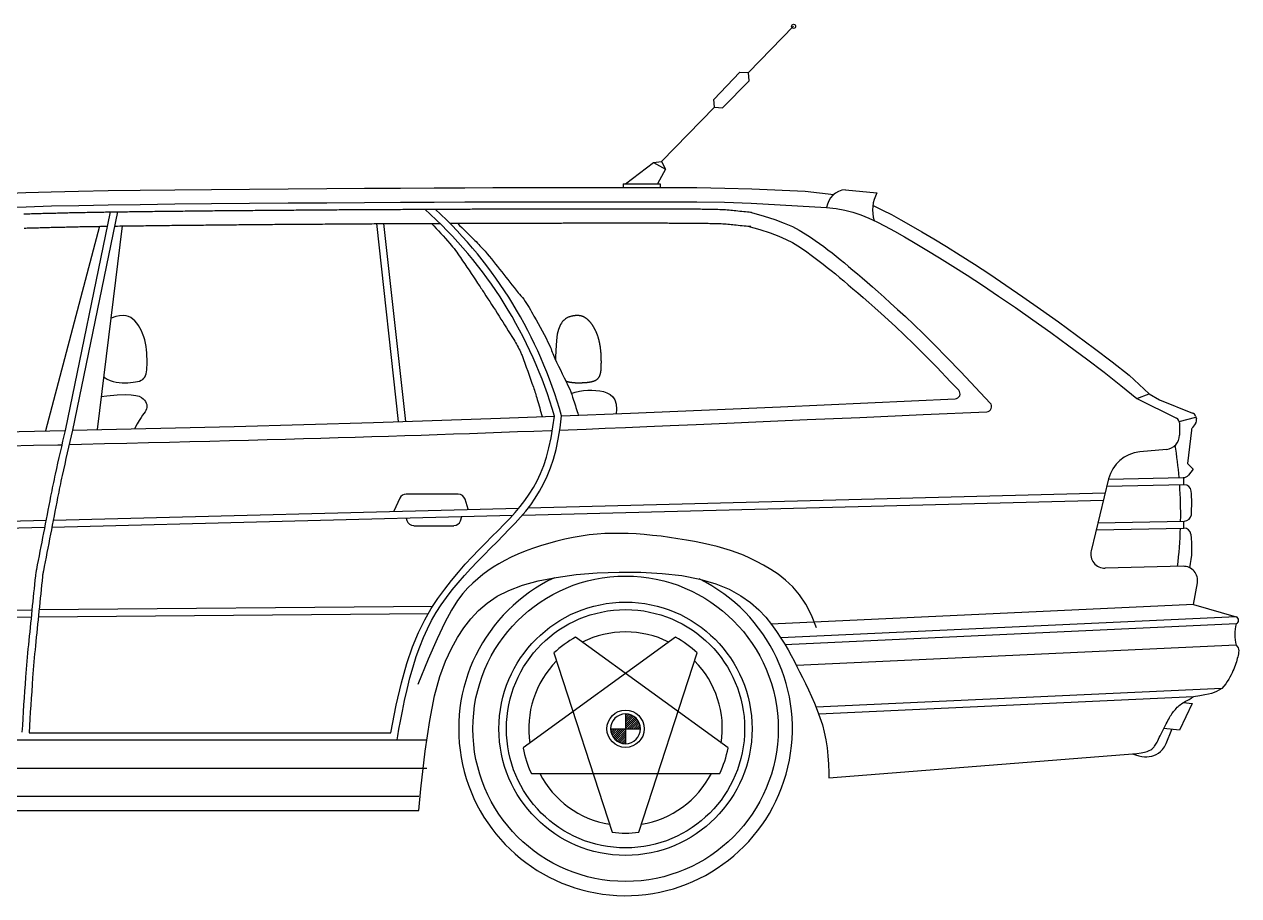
# Model space of a CAD drawing. Extents: x 0 to 477, y 0 to 169.
# Drawn here: x 241.2 to 477.3, y 0 to 169.3 of the extents above; entities that cross this region are included whole.
import ezdxf

# ---------------------------------------------------------------- set-up
doc = ezdxf.new("R2010")
doc.units = 0
doc.header["$LTSCALE"] = 50
doc.header["$MEASUREMENT"] = 0
doc.layers.get('0').update_dxf_attribs({"linetype": 'CONTINUOUS'})

# ---------------------------------------------------------------- blocks, each defined once
blk = doc.blocks.new('*X0')
at = {"color": 0}
for p, q in [((60, 115.861), (60.13, 115.992)), ((60, 115.72), (60.249, 115.969)), ((60, 115.579), (60.356, 115.935)), ((60, 115.437), (60.454, 115.891)), ((60, 115.296), (60.544, 115.839)), ((60, 115.154), (60.626, 115.78)), ((60, 115.013), (60.701, 115.714)), ((60.129, 115), (60.768, 115.64)), ((60.27, 115), (60.829, 115.559)), ((60.411, 115), (60.882, 115.471)), ((60.553, 115), (60.927, 115.374)), ((60.694, 115), (60.963, 115.269)), ((60.836, 115), (60.988, 115.153)), ((60.977, 115), (61, 115.023))]:
    blk.add_line(p, q, dxfattribs=at)
blk = doc.blocks.new('*X1')
at = {"color": 0}
for p, q in [((59.008, 114.87), (59.139, 115)), ((59.031, 114.751), (59.28, 115)), ((59.065, 114.644), (59.421, 115)), ((59.109, 114.546), (59.563, 115)), ((59.161, 114.456), (59.704, 115)), ((59.22, 114.374), (59.846, 115)), ((59.286, 114.299), (59.987, 115)), ((59.36, 114.232), (60, 114.871)), ((59.441, 114.171), (60, 114.73)), ((59.529, 114.118), (60, 114.589)), ((59.626, 114.073), (60, 114.447)), ((59.731, 114.037), (60, 114.306)), ((59.847, 114.012), (60, 114.164)), ((59.977, 114), (60, 114.023))]:
    blk.add_line(p, q, dxfattribs=at)

msp = doc.modelspace()

# ---------------------------------------------------------------- linework, layer by layer
at = {"color": 0, "linetype": 'ByBlock'}
for p, q in [((381.99, 159.96), (390.77, 168.95)), ((375.27, 154.73), (380.35, 160.07)), ((376.93, 153.12), (382.13, 158.33)), ((380.35, 160.07), (381.99, 159.96)), ((382.13, 158.33), (381.99, 159.96)), ((375.42, 153.23), (375.27, 154.73)), ((365.09, 142.65), (375.42, 153.23)), ((375.42, 153.23), (376.93, 153.12)), ((358.12, 138.33), (363.54, 142.46)), ((363.54, 142.46), (365.09, 142.65)), ((363.54, 142.46), (365.84, 141.18)), ((365.09, 142.65), (365.84, 141.18)), ((365.84, 141.18), (364.33, 138.33)), ((251.75, 136.91), (257.49, 137.02)), ((257.49, 137.02), (263.71, 137.11)), ((263.71, 137.11), (270.45, 137.19)), ((270.45, 137.19), (277.59, 137.26)), ((277.59, 137.26), (284.99, 137.33)), ((284.99, 137.33), (292.51, 137.39)), ((292.51, 137.39), (300.01, 137.44)), ((300.01, 137.44), (307.32, 137.49)), ((307.32, 137.49), (314.33, 137.53)), ((314.33, 137.53), (320.87, 137.56)), ((320.87, 137.56), (326.84, 137.58)), ((326.84, 137.58), (332.33, 137.6)), ((332.33, 137.6), (337.44, 137.61)), ((337.44, 137.61), (342.29, 137.62)), ((342.29, 137.62), (346.99, 137.63)), ((346.99, 137.63), (351.66, 137.63)), ((351.66, 137.63), (356.41, 137.63)), ((356.41, 137.63), (361.37, 137.63)), ((357.65, 138.33), (364.8, 138.33)), ((357.65, 138.33), (357.65, 137.63)), ((361.37, 137.63), (366.59, 137.63)), ((364.8, 138.33), (364.8, 137.63)), ((366.59, 137.63), (371.98, 137.6)), ((371.98, 137.6), (377.39, 137.51)), ((377.39, 137.51), (382.66, 137.35)), ((400.84, 137.2), (406.97, 136.6)), ((236.88, 136.44), (241.51, 136.63)), ((241.51, 136.63), (246.45, 136.79)), ((246.45, 136.79), (251.75, 136.91)), ((285.02, 134.57), (292.53, 134.63)), ((292.53, 134.63), (300.02, 134.68)), ((300.02, 134.68), (307.34, 134.73)), ((307.34, 134.73), (314.34, 134.76)), ((314.34, 134.76), (320.88, 134.8)), ((320.88, 134.8), (326.85, 134.82)), ((326.85, 134.82), (332.34, 134.84)), ((332.34, 134.84), (337.45, 134.85)), ((337.45, 134.85), (342.29, 134.86)), ((342.29, 134.86), (346.99, 134.87)), ((346.99, 134.87), (351.66, 134.87)), ((351.66, 134.87), (356.41, 134.87)), ((356.41, 134.87), (361.37, 134.87)), ((361.37, 134.87), (366.58, 134.87)), ((366.58, 134.87), (371.95, 134.84)), ((371.95, 134.84), (377.32, 134.75)), ((377.32, 134.75), (382.55, 134.59)), ((236.93, 133.73), (241.57, 133.9)), ((241.57, 133.9), (246.51, 134.04)), ((246.51, 134.04), (251.81, 134.16)), ((257.89, 132.88), (249.15, 90.42)), ((259.31, 132.9), (250.57, 90.45)), ((251.81, 134.16), (257.53, 134.26)), ((257.53, 134.26), (263.75, 134.35)), ((263.75, 134.35), (270.48, 134.43)), ((270.48, 134.43), (277.62, 134.5)), ((277.62, 134.5), (285.02, 134.57)), ((382.61, 132.77), (385.03, 132.08)), ((255.85, 130.09), (245.3, 90.33)), ((260.21, 130.15), (255.36, 90.57)), ((309.65, 130.6), (313.92, 92.13)), ((311.04, 130.61), (315.31, 92.18)), ((381.86, 130.11), (384.22, 129.44)), ((385.03, 132.08), (387.14, 131.39)), ((387.14, 131.39), (388.96, 130.71)), ((388.96, 130.71), (390.53, 130.02)), ((390.53, 130.02), (391.88, 129.33)), ((384.22, 129.44), (386.22, 128.79)), ((386.22, 128.79), (387.92, 128.15)), ((387.92, 128.15), (389.34, 127.52)), ((389.34, 127.52), (390.55, 126.91)), ((391.88, 129.33), (393.05, 128.65)), ((393.05, 128.65), (394.06, 127.98)), ((394.06, 127.98), (394.97, 127.35)), ((390.55, 126.91), (391.6, 126.3)), ((391.6, 126.3), (392.52, 125.7)), ((392.52, 125.7), (393.37, 125.1)), ((394.97, 127.35), (395.81, 126.74)), ((395.81, 126.74), (396.64, 126.13)), ((396.64, 126.13), (397.44, 125.52)), ((397.44, 125.52), (398.24, 124.9)), ((393.37, 125.1), (394.18, 124.51)), ((394.18, 124.51), (394.98, 123.92)), ((394.98, 123.92), (395.76, 123.33)), ((395.76, 123.33), (396.54, 122.72)), ((398.24, 124.9), (399.04, 124.27)), ((399.04, 124.27), (399.84, 123.63)), ((399.84, 123.63), (400.65, 122.97)), ((400.65, 122.97), (401.47, 122.29)), ((396.54, 122.72), (397.32, 122.11)), ((397.32, 122.11), (398.1, 121.48)), ((398.1, 121.48), (398.89, 120.83)), ((398.89, 120.83), (399.71, 120.16)), ((401.47, 122.29), (402.32, 121.58)), ((402.32, 121.58), (403.2, 120.84)), ((403.2, 120.84), (404.12, 120.05)), ((399.71, 120.16), (400.54, 119.46)), ((400.54, 119.46), (401.41, 118.73)), ((401.41, 118.73), (402.32, 117.95)), ((404.12, 120.05), (405.09, 119.21)), ((405.09, 119.21), (406.12, 118.32)), ((406.12, 118.32), (407.22, 117.35)), ((402.32, 117.95), (403.28, 117.13)), ((403.28, 117.13), (404.3, 116.24)), ((404.3, 116.24), (405.39, 115.28)), ((407.22, 117.35), (408.39, 116.31)), ((408.39, 116.31), (409.64, 115.18)), ((405.39, 115.28), (406.55, 114.25)), ((406.55, 114.25), (407.8, 113.13)), ((409.64, 115.18), (411, 113.95)), ((411, 113.95), (412.5, 112.57)), ((407.8, 113.13), (409.14, 111.91)), ((409.14, 111.91), (410.62, 110.55)), ((412.5, 112.57), (414.17, 110.99)), ((414.17, 110.99), (416.05, 109.18)), ((410.62, 110.55), (412.27, 109)), ((412.27, 109), (414.12, 107.2)), ((416.05, 109.18), (418.17, 107.07)), ((414.12, 107.2), (416.22, 105.12)), ((418.17, 107.07), (420.58, 104.62)), ((416.22, 105.12), (418.6, 102.7)), ((420.58, 104.62), (423.3, 101.79)), ((418.6, 102.7), (421.3, 99.88)), ((423.3, 101.79), (429.01, 95.73)), ((421.3, 99.88), (422.87, 98.22)), ((457.5, 96.63), (459.89, 97.55)), ((459.89, 97.55), (461.88, 96.37)), ((359.08, 93.78), (388.22, 95.03)), ((388.22, 95.03), (422.18, 96.54)), ((457.5, 96.63), (465.23, 92.77)), ((461.88, 96.37), (468.34, 93.79)), ((345.68, 93.26), (359.08, 93.78)), ((377.79, 91.83), (384.88, 92.13)), ((384.88, 92.13), (393.41, 92.51)), ((393.41, 92.51), (403.67, 92.96)), ((403.67, 92.96), (415.94, 93.5)), ((415.94, 93.5), (428.32, 94.05)), ((465.74, 92.14), (468.97, 93.02)), ((468.91, 93.18), (469.08, 92.68)), ((345.31, 90.49), (346.93, 90.55)), ((346.93, 90.55), (350.45, 90.69)), ((350.45, 90.69), (354.15, 90.84)), ((354.15, 90.84), (358.08, 91)), ((358.08, 91), (362.26, 91.17)), ((362.26, 91.17), (366.76, 91.36)), ((366.76, 91.36), (371.84, 91.57)), ((371.84, 91.57), (377.79, 91.83)), ((465.78, 91.88), (465.78, 89.48)), ((468.11, 90.49), (467.36, 83.97)), ((468.91, 91.74), (468.32, 91)), ((463.28, 86.73), (458.07, 86.23)), ((467.36, 83.97), (468.47, 82.86)), ((468.47, 82.86), (467.55, 81.75)), ((452.02, 81), (448.62, 67.04)), ((452.01, 80.97), (466.51, 81.25)), ((466.59, 81.25), (466.59, 79.87)), ((451.67, 79.58), (466.7, 79.88)), ((315.44, 73.4), (315.58, 72.91)), ((326.02, 72.86), (326.29, 73.68)), ((316.91, 71.91), (324.71, 71.91)), ((449.61, 71.09), (466.64, 71.43)), ((449.94, 72.48), (466.76, 72.81)), ((466.59, 72.81), (466.59, 71.43)), ((466.49, 64.01), (451.37, 63.63)), ((468.54, 56.6), (469.28, 60.77)), ((468.54, 56.6), (386.39, 52.8)), ((468.54, 56.6), (476.82, 54.22)), ((476.82, 54.22), (388.26, 50.12)), ((476.82, 52.84), (389.1, 48.78)), ((367.81, 50.23), (338.18, 28.71)), ((378.02, 28.71), (348.39, 50.23)), ((476.82, 48.69), (391.33, 44.73)), ((344.18, 47.17), (355.5, 12.34)), ((360.7, 12.34), (372.02, 47.17)), ((474.06, 40.27), (395.14, 36.62)), ((468.54, 38.63), (395.67, 35.26)), ((468.28, 37.33), (465.8, 32.16)), ((466.59, 37.56), (468.28, 37.33)), ((358.1, 35.34), (358.1, 32.44)), ((242.14, 31.67), (312.48, 31.67)), ((355.2, 32.44), (358.1, 32.44)), ((358.1, 32.44), (361, 32.44)), ((358.1, 32.44), (358.1, 29.55)), ((465.8, 32.16), (462.75, 32.48)), ((118.04, 30.29), (319.46, 30.29)), ((397.63, 22.91), (457.5, 27.61)), ((118.47, 24.77), (319.46, 24.77)), ((339.79, 23.75), (376.41, 23.75)), ((118.45, 19.33), (317.94, 19.33)), ((118.45, 16.57), (317.94, 16.57))]:
    msp.add_line(p, q, dxfattribs=at)
for points in [[(382.66, 137.35), (393.05, 136.94), (398.6, 136.29)], [(382.55, 134.59), (397.2, 133.72)], [(241.11, 132.5), (241.4, 132.51), (241.7, 132.52), (242, 132.53), (242.31, 132.54), (242.63, 132.55), (242.95, 132.56), (243.26, 132.57), (243.58, 132.58), (243.9, 132.58), (244.21, 132.59), (244.51, 132.6), (244.81, 132.61), (245.11, 132.62), (245.41, 132.63), (245.71, 132.63), (246.02, 132.64), (246.33, 132.65), (246.65, 132.66), (246.98, 132.67), (247.31, 132.67), (247.65, 132.68), (248, 132.69), (248.34, 132.7), (248.69, 132.71), (249.03, 132.72), (249.36, 132.72), (249.69, 132.73), (250.01, 132.74), (250.33, 132.74), (250.65, 132.75), (250.97, 132.76), (251.29, 132.76), (251.63, 132.77), (251.97, 132.78), (252.33, 132.78), (252.69, 132.79), (253.06, 132.8), (253.44, 132.81), (253.81, 132.81), (254.19, 132.82), (254.56, 132.83), (254.92, 132.83), (255.27, 132.84), (255.62, 132.84), (255.96, 132.85), (256.3, 132.86), (256.64, 132.86), (256.99, 132.87), (257.35, 132.87), (257.72, 132.88), (258.1, 132.88), (258.49, 132.89), (258.89, 132.9), (259.3, 132.9), (259.71, 132.91), (260.12, 132.91), (260.52, 132.92), (260.91, 132.93), (261.29, 132.93), (261.67, 132.94), (262.04, 132.94), (262.41, 132.95), (262.78, 132.95), (263.16, 132.96), (263.54, 132.96), (263.94, 132.97), (264.36, 132.97), (264.79, 132.98), (265.23, 132.98), (265.67, 132.99), (266.12, 132.99), (266.56, 133), (267, 133.01), (267.42, 133.01), (267.84, 133.02), (268.24, 133.02), (268.64, 133.02), (269.03, 133.03), (269.43, 133.03), (269.83, 133.04), (270.24, 133.04), (270.66, 133.05), (271.1, 133.05), (271.55, 133.06), (272.01, 133.06), (272.47, 133.07), (272.94, 133.07), (273.41, 133.08), (273.87, 133.08), (274.32, 133.09), (274.76, 133.09), (275.19, 133.1), (275.62, 133.1), (276.04, 133.1), (276.46, 133.11), (276.89, 133.11), (277.33, 133.12), (277.77, 133.12), (278.23, 133.13), (278.7, 133.13), (279.17, 133.13), (279.65, 133.14), (280.13, 133.14), (280.61, 133.15), (281.08, 133.15), (281.55, 133.16), (282.01, 133.16), (282.46, 133.16), (282.9, 133.17), (283.35, 133.17), (283.79, 133.18), (284.24, 133.18), (284.69, 133.18), (285.15, 133.19), (285.62, 133.19), (286.09, 133.2), (286.58, 133.2), (287.06, 133.2), (287.55, 133.21), (288.04, 133.21), (288.52, 133.22), (288.99, 133.22), (289.46, 133.22), (289.92, 133.23), (290.37, 133.23), (290.82, 133.23), (291.27, 133.24), (291.72, 133.24), (292.18, 133.24), (292.64, 133.25), (293.11, 133.25), (293.59, 133.25), (294.07, 133.26), (294.56, 133.26), (295.04, 133.27), (295.52, 133.27), (296, 133.27), (296.48, 133.28), (296.94, 133.28), (297.4, 133.28), (297.85, 133.28), (298.3, 133.29), (298.75, 133.29), (299.2, 133.29), (299.65, 133.3), (300.11, 133.3), (300.57, 133.3), (301.04, 133.31), (301.51, 133.31), (301.98, 133.31), (302.45, 133.32), (302.92, 133.32), (303.39, 133.32), (303.85, 133.32), (304.3, 133.33), (304.75, 133.33), (305.19, 133.33), (305.63, 133.34), (306.07, 133.34), (306.51, 133.34), (306.95, 133.34), (307.39, 133.35), (307.84, 133.35), (308.28, 133.35), (308.73, 133.35), (309.18, 133.36), (309.63, 133.36), (310.08, 133.36), (310.53, 133.36), (310.97, 133.37), (311.4, 133.37), (311.83, 133.37), (312.26, 133.37), (312.68, 133.38), (313.1, 133.38), (313.52, 133.38), (313.94, 133.38), (314.36, 133.38), (314.78, 133.39), (315.2, 133.39), (315.62, 133.39), (316.04, 133.39), (316.45, 133.39), (316.87, 133.4), (317.28, 133.4), (317.69, 133.4), (318.1, 133.4), (318.5, 133.4), (318.9, 133.41), (319.3, 133.41), (319.7, 133.41), (320.09, 133.41), (320.48, 133.41), (320.87, 133.42), (321.26, 133.42), (321.65, 133.42), (322.03, 133.42), (322.42, 133.42), (322.8, 133.42), (323.18, 133.43), (323.56, 133.43), (323.93, 133.43), (324.3, 133.43), (324.67, 133.43), (325.04, 133.43), (325.4, 133.44), (325.77, 133.44), (326.13, 133.44), (326.49, 133.44), (326.85, 133.44), (327.2, 133.44), (327.56, 133.44), (327.91, 133.44), (328.26, 133.45), (328.61, 133.45), (328.96, 133.45), (329.3, 133.45), (329.65, 133.45), (329.99, 133.45), (330.33, 133.45), (330.67, 133.45), (331, 133.46), (331.34, 133.46), (331.67, 133.46), (332.01, 133.46), (332.34, 133.46), (332.68, 133.46), (333.01, 133.46), (333.34, 133.46), (333.67, 133.46), (334, 133.46), (334.33, 133.46), (334.65, 133.47), (334.97, 133.47), (335.29, 133.47), (335.6, 133.47), (335.92, 133.47), (336.23, 133.47), (336.54, 133.47), (336.85, 133.47), (337.16, 133.47), (337.48, 133.47), (337.79, 133.47), (338.11, 133.47), (338.43, 133.47), (338.75, 133.48), (339.06, 133.48), (339.38, 133.48), (339.69, 133.48), (339.99, 133.48), (340.29, 133.48), (340.59, 133.48), (340.88, 133.48), (341.17, 133.48), (341.46, 133.48), (341.76, 133.48), (342.06, 133.48), (342.36, 133.48), (342.66, 133.48), (342.97, 133.48), (343.29, 133.48), (343.6, 133.48), (343.91, 133.48), (344.22, 133.48), (344.53, 133.48), (344.82, 133.48), (345.11, 133.49), (345.4, 133.49), (345.68, 133.49), (345.96, 133.49), (346.24, 133.49), (346.52, 133.49), (346.81, 133.49), (347.11, 133.49), (347.41, 133.49), (347.73, 133.49), (348.05, 133.49), (348.37, 133.49), (348.69, 133.49), (349, 133.49), (349.31, 133.49), (349.61, 133.49), (349.89, 133.49), (350.17, 133.49), (350.43, 133.49), (350.68, 133.49), (350.93, 133.49), (351.17, 133.49), (351.4, 133.49), (351.63, 133.49), (351.86, 133.49), (352.08, 133.49), (352.31, 133.49), (352.55, 133.49), (352.79, 133.49), (353.05, 133.49), (353.32, 133.49), (353.6, 133.49), (353.91, 133.49), (354.23, 133.49), (354.56, 133.49), (354.88, 133.49), (355.2, 133.49), (355.51, 133.49), (355.8, 133.49), (356.07, 133.49), (356.3, 133.49), (356.51, 133.49), (356.71, 133.49), (356.9, 133.49), (357.11, 133.49), (357.33, 133.49), (357.58, 133.49), (357.86, 133.49), (358.19, 133.49), (358.56, 133.49), (358.96, 133.49), (359.37, 133.49), (359.79, 133.49), (360.2, 133.49), (360.6, 133.49), (360.97, 133.49), (361.31, 133.49), (361.62, 133.49), (361.9, 133.49), (362.18, 133.49), (362.45, 133.49), (362.73, 133.49), (363.02, 133.49), (363.33, 133.49), (363.67, 133.49), (364.03, 133.49), (364.41, 133.49), (364.8, 133.49), (365.19, 133.49), (365.57, 133.49), (365.94, 133.49), (366.29, 133.49), (366.61, 133.49), (366.92, 133.48), (367.21, 133.48), (367.49, 133.48), (367.78, 133.48), (368.07, 133.48), (368.37, 133.48), (368.7, 133.48), (369.04, 133.48), (369.41, 133.47), (369.79, 133.47), (370.18, 133.47), (370.57, 133.46), (370.96, 133.46), (371.33, 133.46), (371.69, 133.46), (372.03, 133.45), (372.35, 133.45), (372.66, 133.45), (372.97, 133.44), (373.27, 133.44), (373.58, 133.44), (373.89, 133.43), (374.22, 133.43), (374.56, 133.42), (374.92, 133.41), (375.29, 133.41), (375.67, 133.4), (376.06, 133.39), (376.44, 133.37), (376.81, 133.36), (377.18, 133.34), (377.54, 133.32), (377.88, 133.3), (378.22, 133.27), (378.55, 133.24), (378.88, 133.21), (379.22, 133.18), (379.56, 133.14), (379.92, 133.1), (380.3, 133.06), (380.69, 133.02), (381.08, 132.98), (381.45, 132.94), (381.81, 132.91), (382.12, 132.88), (382.37, 132.86), (382.59, 132.85)], [(397.2, 133.72), (399.02, 133.53), (400.71, 133.23), (402.3, 132.83), (403.84, 132.31), (405.37, 131.69), (406.94, 130.95), (408.6, 130.1), (410.37, 129.13), (412.31, 128.03), (414.42, 126.81), (416.7, 125.46), (419.15, 123.97), (421.76, 122.34), (424.55, 120.56), (427.5, 118.63), (430.62, 116.54), (433.9, 114.29), (437.3, 111.91), (440.77, 109.43), (444.27, 106.88), (447.74, 104.3), (451.13, 101.71), (454.4, 99.14), (457.5, 96.63)], [(406.17, 134.13), (406.4, 134.04), (408.07, 133.25), (409.8, 132.36), (411.62, 131.37), (413.58, 130.26), (415.72, 129.02), (418.02, 127.65), (420.49, 126.15), (423.13, 124.5), (425.94, 122.71), (428.91, 120.76), (432.05, 118.66), (435.36, 116.4), (438.78, 114), (442.27, 111.51), (445.79, 108.95), (449.28, 106.34), (452.7, 103.73), (456, 101.15), (459.89, 97.55)], [(241.2, 129.74), (241.49, 129.75), (241.79, 129.76), (242.09, 129.77), (242.4, 129.78), (242.71, 129.79), (243.03, 129.8), (243.35, 129.81), (243.66, 129.82), (243.98, 129.82), (244.29, 129.83), (244.59, 129.84), (244.89, 129.85), (245.19, 129.86), (245.49, 129.87), (245.79, 129.87), (246.09, 129.88), (246.4, 129.89), (246.72, 129.9), (247.04, 129.91), (247.38, 129.91), (247.72, 129.92), (248.06, 129.93), (248.41, 129.94), (248.75, 129.95), (249.09, 129.95), (249.42, 129.96), (249.75, 129.97), (250.07, 129.98), (250.39, 129.98), (250.7, 129.99), (251.02, 130), (251.35, 130), (251.68, 130.01), (252.02, 130.02), (252.38, 130.02), (252.74, 130.03), (253.11, 130.04), (253.49, 130.04), (253.86, 130.05), (254.24, 130.06), (254.61, 130.06), (254.97, 130.07), (255.32, 130.08), (255.67, 130.08), (256.01, 130.09), (256.35, 130.09), (256.69, 130.1), (257.03, 130.11), (257.32, 130.11)], [(258.74, 130.13), (258.93, 130.14), (259.34, 130.14), (259.75, 130.15), (260.16, 130.15), (260.56, 130.16), (260.95, 130.17), (261.33, 130.17), (261.71, 130.18), (262.08, 130.18), (262.45, 130.19), (262.82, 130.19), (263.19, 130.2), (263.58, 130.2), (263.98, 130.21), (264.4, 130.21), (264.82, 130.22), (265.26, 130.22), (265.7, 130.23), (266.15, 130.23), (266.59, 130.24), (267.03, 130.24), (267.46, 130.25), (267.87, 130.25), (268.27, 130.26), (268.67, 130.26), (269.07, 130.27), (269.46, 130.27), (269.86, 130.28), (270.27, 130.28), (270.7, 130.29), (271.13, 130.29), (271.58, 130.3), (272.04, 130.3), (272.5, 130.31), (272.97, 130.31), (273.43, 130.32), (273.89, 130.32), (274.35, 130.33), (274.79, 130.33), (275.22, 130.33), (275.64, 130.34), (276.07, 130.34), (276.49, 130.35), (276.92, 130.35), (277.35, 130.36), (277.8, 130.36), (278.26, 130.36), (278.72, 130.37), (279.2, 130.37), (279.68, 130.38), (280.16, 130.38), (280.64, 130.39), (281.11, 130.39), (281.58, 130.4), (282.03, 130.4), (282.48, 130.4), (282.93, 130.41), (283.37, 130.41), (283.81, 130.42), (284.26, 130.42), (284.71, 130.42), (285.17, 130.43), (285.64, 130.43), (286.12, 130.43), (286.6, 130.44), (287.09, 130.44), (287.57, 130.45), (288.06, 130.45), (288.54, 130.45), (289.02, 130.46), (289.48, 130.46), (289.94, 130.47), (290.39, 130.47), (290.84, 130.47), (291.29, 130.48), (291.74, 130.48), (292.2, 130.48), (292.66, 130.49), (293.13, 130.49), (293.61, 130.49), (294.09, 130.5), (294.58, 130.5), (295.06, 130.5), (295.54, 130.51), (296.02, 130.51), (296.49, 130.51), (296.96, 130.52), (297.42, 130.52), (297.87, 130.52), (298.32, 130.53), (298.77, 130.53), (299.21, 130.53), (299.67, 130.54), (300.12, 130.54), (300.59, 130.54), (301.05, 130.55), (301.53, 130.55), (302, 130.55), (302.47, 130.55), (302.94, 130.56), (303.41, 130.56), (303.87, 130.56), (304.32, 130.57), (304.77, 130.57), (305.21, 130.57), (305.65, 130.57), (306.09, 130.58), (306.53, 130.58), (306.97, 130.58), (307.41, 130.58), (307.85, 130.59), (308.3, 130.59), (308.75, 130.59), (309.2, 130.6), (309.65, 130.6), (310.1, 130.6), (310.54, 130.6), (310.98, 130.61), (311.42, 130.61), (311.85, 130.61), (312.27, 130.61), (312.69, 130.61), (313.12, 130.62), (313.53, 130.62), (313.95, 130.62), (314.37, 130.62), (314.79, 130.63), (315.21, 130.63), (315.63, 130.63), (316.05, 130.63), (316.47, 130.63), (316.88, 130.64), (317.29, 130.64), (317.71, 130.64), (318.11, 130.64), (318.52, 130.64), (318.92, 130.65), (319.31, 130.65), (319.71, 130.65), (320.1, 130.65), (320.49, 130.65), (320.88, 130.65), (321.27, 130.66), (321.66, 130.66), (322, 130.66)], [(323.94, 130.67), (324.31, 130.67), (324.68, 130.67), (325.05, 130.67), (325.42, 130.67), (325.78, 130.68), (326.14, 130.68), (326.5, 130.68), (326.86, 130.68), (327.21, 130.68), (327.57, 130.68), (327.92, 130.68), (328.27, 130.68), (328.62, 130.69), (328.97, 130.69), (329.31, 130.69), (329.66, 130.69), (330, 130.69), (330.34, 130.69), (330.68, 130.69), (331.01, 130.69), (331.35, 130.7), (331.68, 130.7), (332.02, 130.7), (332.35, 130.7), (332.68, 130.7), (333.02, 130.7), (333.35, 130.7), (333.68, 130.7), (334.01, 130.7), (334.33, 130.7), (334.66, 130.7), (334.98, 130.71), (335.3, 130.71), (335.61, 130.71), (335.92, 130.71), (336.23, 130.71), (336.54, 130.71), (336.86, 130.71), (337.17, 130.71), (337.48, 130.71), (337.8, 130.71), (338.12, 130.71), (338.43, 130.71), (338.75, 130.71), (339.07, 130.72), (339.38, 130.72), (339.69, 130.72), (340, 130.72), (340.3, 130.72), (340.59, 130.72), (340.88, 130.72), (341.18, 130.72), (341.47, 130.72), (341.76, 130.72), (342.06, 130.72), (342.36, 130.72), (342.67, 130.72), (342.98, 130.72), (343.29, 130.72), (343.6, 130.72), (343.92, 130.72), (344.22, 130.72), (344.53, 130.72), (344.83, 130.72), (345.12, 130.72), (345.4, 130.72), (345.68, 130.72), (345.96, 130.73), (346.24, 130.73), (346.52, 130.73), (346.81, 130.73), (347.11, 130.73), (347.41, 130.73), (347.73, 130.73), (348.05, 130.73), (348.37, 130.73), (348.69, 130.73), (349, 130.73), (349.31, 130.73), (349.61, 130.73), (349.89, 130.73), (350.17, 130.73), (350.43, 130.73), (350.68, 130.73), (350.93, 130.73), (351.17, 130.73), (351.4, 130.73), (351.63, 130.73), (351.86, 130.73), (352.08, 130.73), (352.31, 130.73), (352.55, 130.73), (352.79, 130.73), (353.05, 130.73), (353.32, 130.73), (353.6, 130.73), (353.91, 130.73), (354.23, 130.73), (354.56, 130.73), (354.88, 130.73), (355.21, 130.73), (355.51, 130.73), (355.8, 130.73), (356.07, 130.73), (356.3, 130.73), (356.51, 130.73), (356.71, 130.73), (356.9, 130.73), (357.11, 130.73), (357.33, 130.73), (357.58, 130.73), (357.86, 130.73), (358.19, 130.73), (358.56, 130.73), (358.96, 130.73), (359.37, 130.73), (359.79, 130.73), (360.2, 130.73), (360.6, 130.73), (360.97, 130.73), (361.31, 130.73), (361.61, 130.73), (361.9, 130.73), (362.18, 130.73), (362.45, 130.73), (362.73, 130.73), (363.02, 130.73), (363.33, 130.73), (363.67, 130.73), (364.03, 130.73), (364.41, 130.73), (364.79, 130.73), (365.18, 130.73), (365.56, 130.73), (365.93, 130.73), (366.28, 130.73), (366.61, 130.72), (366.91, 130.72), (367.2, 130.72), (367.48, 130.72), (367.77, 130.72), (368.06, 130.72), (368.36, 130.72), (368.68, 130.72), (369.03, 130.71), (369.39, 130.71), (369.77, 130.71), (370.16, 130.71), (370.55, 130.7), (370.93, 130.7), (371.31, 130.7), (371.67, 130.7), (372, 130.69), (372.33, 130.69), (372.63, 130.69), (372.94, 130.68), (373.24, 130.68), (373.54, 130.67), (373.85, 130.67), (374.17, 130.67), (374.51, 130.66), (374.87, 130.65), (375.23, 130.65), (375.6, 130.64), (375.97, 130.63), (376.34, 130.62), (376.69, 130.6), (377.04, 130.59), (377.37, 130.57), (377.68, 130.54), (377.99, 130.52), (378.3, 130.49), (378.61, 130.46), (378.93, 130.43), (379.27, 130.39), (379.62, 130.36), (380, 130.32), (380.4, 130.27), (380.79, 130.23), (381.18, 130.19), (381.55, 130.16), (381.89, 130.13), (382.19, 130.1), (382.44, 130.09)], [(256.63, 100.9), (256.74, 100.8), (257.29, 100.4), (257.87, 100.11), (258.46, 99.92), (259.05, 99.79), (259.64, 99.72), (260.23, 99.69), (260.8, 99.69), (261.34, 99.7), (261.87, 99.73), (262.36, 99.77), (262.82, 99.83), (263.24, 99.91), (263.62, 100.02), (263.95, 100.16), (264.24, 100.34), (264.47, 100.55), (264.66, 100.8), (264.8, 101.09), (264.9, 101.42), (264.98, 101.79), (265.03, 102.2), (265.05, 102.65), (265.07, 103.15), (265.08, 103.68), (265.07, 104.25), (265.05, 104.85), (265.01, 105.48), (264.95, 106.11), (264.87, 106.75), (264.76, 107.39), (264.61, 108.02), (264.43, 108.63), (264.22, 109.23), (263.98, 109.79), (263.7, 110.33), (263.4, 110.83), (263.07, 111.28), (262.71, 111.69), (262.33, 112.05), (261.92, 112.34), (261.48, 112.57), (260.98, 112.72), (260.4, 112.77), (259.74, 112.72), (258.98, 112.55), (258.09, 112.25), (258.02, 112.21)], [(346.48, 100.02), (346.49, 100.02), (346.56, 99.99), (346.63, 99.97), (346.71, 99.95), (346.78, 99.93), (346.85, 99.91), (346.93, 99.89), (347, 99.87), (347.08, 99.85), (347.15, 99.84), (347.22, 99.82), (347.3, 99.81), (347.37, 99.8), (347.45, 99.79), (347.52, 99.78), (347.59, 99.77), (347.67, 99.76), (347.74, 99.75), (347.82, 99.74), (347.89, 99.73), (347.96, 99.73), (348.04, 99.72), (348.11, 99.72), (348.18, 99.71), (348.26, 99.71), (348.33, 99.7), (348.4, 99.7), (348.47, 99.7), (348.55, 99.7), (348.62, 99.7), (348.69, 99.69), (348.76, 99.69), (348.83, 99.69), (348.9, 99.69), (348.97, 99.69), (349.04, 99.69), (349.11, 99.69), (349.18, 99.69), (349.25, 99.69), (349.32, 99.7), (349.39, 99.7), (349.46, 99.7), (349.53, 99.7), (349.59, 99.7), (349.66, 99.7), (349.73, 99.71), (349.79, 99.71), (349.86, 99.71), (349.93, 99.71), (349.99, 99.72), (350.05, 99.72), (350.12, 99.72), (350.18, 99.73), (350.25, 99.73), (350.31, 99.74), (350.37, 99.74), (350.43, 99.75), (350.49, 99.75), (350.55, 99.76), (350.61, 99.76), (350.67, 99.77), (350.73, 99.78), (350.79, 99.78), (350.85, 99.79), (350.91, 99.8), (350.97, 99.8), (351.02, 99.81), (351.08, 99.82), (351.13, 99.83), (351.19, 99.84), (351.24, 99.85), (351.3, 99.86), (351.35, 99.87), (351.4, 99.88), (351.45, 99.89), (351.5, 99.9), (351.55, 99.91), (351.6, 99.93), (351.65, 99.94), (351.7, 99.95), (351.75, 99.97), (351.8, 99.98), (351.84, 99.99), (351.89, 100.01), (351.93, 100.02), (351.98, 100.04), (352.02, 100.06), (352.06, 100.07), (352.11, 100.09), (352.15, 100.11), (352.19, 100.13), (352.23, 100.15), (352.27, 100.17), (352.31, 100.19), (352.34, 100.21), (352.38, 100.23), (352.42, 100.25), (352.45, 100.27), (352.48, 100.29), (352.52, 100.32), (352.55, 100.34), (352.58, 100.37), (352.61, 100.39), (352.64, 100.42), (352.67, 100.44), (352.7, 100.47), (352.73, 100.5), (352.76, 100.53), (352.78, 100.55), (352.81, 100.58), (352.83, 100.61), (352.86, 100.64), (352.88, 100.68), (352.9, 100.71), (352.93, 100.74), (352.95, 100.77), (352.97, 100.81), (352.99, 100.84), (353.01, 100.87), (353.03, 100.91), (353.05, 100.95), (353.06, 100.98), (353.08, 101.02), (353.1, 101.06), (353.11, 101.1), (353.13, 101.13), (353.14, 101.17), (353.16, 101.21), (353.17, 101.26), (353.18, 101.3), (353.19, 101.34), (353.21, 101.38), (353.22, 101.43), (353.23, 101.47), (353.24, 101.51), (353.25, 101.56), (353.26, 101.6), (353.27, 101.65), (353.28, 101.7), (353.29, 101.75), (353.29, 101.79), (353.3, 101.84), (353.31, 101.89), (353.31, 101.94), (353.32, 102), (353.33, 102.05), (353.33, 102.1), (353.34, 102.15), (353.34, 102.21), (353.35, 102.26), (353.35, 102.31), (353.36, 102.37), (353.36, 102.43), (353.36, 102.48), (353.37, 102.54), (353.37, 102.6), (353.37, 102.66), (353.38, 102.72), (353.38, 102.78), (353.38, 102.84), (353.38, 102.9), (353.39, 102.96), (353.39, 103.03), (353.39, 103.09), (353.39, 103.15), (353.39, 103.22), (353.39, 103.28), (353.39, 103.35), (353.39, 103.42), (353.39, 103.48), (353.4, 103.55), (353.4, 103.62), (353.4, 103.69), (353.4, 103.76), (353.4, 103.83), (353.4, 103.9), (353.39, 103.97), (353.39, 104.04), (353.39, 104.11), (353.39, 104.19), (353.39, 104.26), (353.39, 104.33), (353.39, 104.41), (353.38, 104.48), (353.38, 104.56), (353.38, 104.63), (353.38, 104.71), (353.37, 104.78), (353.37, 104.86), (353.37, 104.93), (353.36, 105.01), (353.36, 105.09), (353.35, 105.17), (353.35, 105.24), (353.34, 105.32), (353.34, 105.4), (353.33, 105.48), (353.32, 105.56), (353.32, 105.63), (353.31, 105.71), (353.3, 105.79), (353.3, 105.87), (353.29, 105.95), (353.28, 106.03), (353.27, 106.11), (353.26, 106.19), (353.25, 106.27), (353.24, 106.35), (353.23, 106.43), (353.22, 106.51), (353.21, 106.59), (353.2, 106.67), (353.19, 106.75), (353.17, 106.83), (353.16, 106.91), (353.15, 106.99), (353.13, 107.07), (353.12, 107.15), (353.1, 107.23), (353.09, 107.31), (353.07, 107.39), (353.06, 107.47), (353.04, 107.55), (353.02, 107.63), (353, 107.7), (352.99, 107.78), (352.97, 107.86), (352.95, 107.94), (352.93, 108.02), (352.91, 108.09), (352.89, 108.17), (352.86, 108.25), (352.84, 108.33), (352.82, 108.4), (352.8, 108.48), (352.77, 108.56), (352.75, 108.63), (352.72, 108.71), (352.7, 108.78), (352.67, 108.86), (352.65, 108.93), (352.62, 109), (352.59, 109.08), (352.56, 109.15), (352.54, 109.22), (352.51, 109.3), (352.48, 109.37), (352.45, 109.44), (352.42, 109.51), (352.39, 109.58), (352.36, 109.65), (352.33, 109.72), (352.29, 109.79), (352.26, 109.86), (352.23, 109.93), (352.19, 109.99), (352.16, 110.06), (352.12, 110.13), (352.09, 110.19), (352.05, 110.26), (352.02, 110.32), (351.98, 110.39), (351.95, 110.45), (351.91, 110.51), (351.87, 110.58), (351.83, 110.64), (351.79, 110.7), (351.76, 110.76), (351.72, 110.82), (351.68, 110.88), (351.64, 110.94), (351.59, 111), (351.55, 111.05), (351.51, 111.11), (351.47, 111.17), (351.43, 111.22), (351.39, 111.28), (351.34, 111.33), (351.3, 111.38), (351.25, 111.43), (351.21, 111.49), (351.17, 111.54), (351.12, 111.59), (351.07, 111.63), (351.03, 111.68), (350.98, 111.73), (350.94, 111.78), (350.89, 111.82), (350.84, 111.87), (350.79, 111.91), (350.75, 111.95), (350.7, 112), (350.65, 112.04), (350.6, 112.08), (350.55, 112.12), (350.5, 112.16), (350.45, 112.19), (350.4, 112.23), (350.34, 112.27), (350.29, 112.3), (350.24, 112.33), (350.18, 112.37), (350.13, 112.4), (350.08, 112.43), (350.02, 112.46), (349.96, 112.48), (349.91, 112.51), (349.85, 112.53), (349.79, 112.56), (349.73, 112.58), (349.67, 112.6), (349.61, 112.62), (349.55, 112.64), (349.48, 112.66), (349.42, 112.67), (349.35, 112.69), (349.29, 112.7), (349.22, 112.71), (349.15, 112.72), (349.08, 112.73), (349.01, 112.74), (348.94, 112.75), (348.86, 112.75), (348.79, 112.75), (348.71, 112.75), (348.63, 112.75), (348.55, 112.75), (348.47, 112.74), (348.39, 112.74), (348.31, 112.73), (348.22, 112.72), (348.13, 112.71), (348.05, 112.7), (347.96, 112.68), (347.86, 112.67), (347.77, 112.65), (347.68, 112.63), (347.58, 112.6), (347.48, 112.58), (347.38, 112.55), (347.28, 112.52), (347.17, 112.49), (347.07, 112.46), (346.95, 112.41), (346.84, 112.36), (346.72, 112.3), (346.59, 112.22), (346.45, 112.12), (346.3, 112), (346.14, 111.85), (345.98, 111.69), (345.81, 111.49), (345.64, 111.26), (345.48, 111.01), (345.32, 110.71), (345.17, 110.38), (345.04, 110.02), (344.92, 109.6), (344.82, 109.12), (344.73, 108.53), (344.65, 107.82), (344.59, 106.96), (344.54, 105.9), (344.5, 104.63), (344.48, 104.12)], [(256.15, 97.01), (257.28, 97.15), (259.25, 97.33), (260.8, 97.39), (261.98, 97.35), (262.87, 97.23), (263.51, 97.05), (263.97, 96.82), (264.31, 96.57), (264.57, 96.3), (264.78, 96.02), (264.92, 95.74), (265.01, 95.46), (265.05, 95.17), (265.03, 94.88), (264.96, 94.6), (264.84, 94.32), (264.68, 94.03), (264.47, 93.73), (264.21, 93.37), (263.91, 92.93), (263.56, 92.38), (263.17, 91.69), (262.72, 90.84), (262.68, 90.74)], [(347.55, 97.62), (348.32, 97.88), (349.14, 98.08), (349.95, 98.2), (350.75, 98.26), (351.54, 98.27), (352.32, 98.21), (353.08, 98.11), (353.81, 97.96), (354.49, 97.74), (355.1, 97.41), (355.62, 96.96), (356.01, 96.35), (356.27, 95.55), (356.36, 94.53), (356.29, 93.67)], [(250.57, 90.45), (281.98, 91.21), (309.13, 91.97), (333.77, 92.79), (344.26, 93.2)], [(312.48, 31.67), (313.5, 37.02), (314.52, 41.37), (315.58, 45.13), (316.7, 48.37), (317.87, 51.18), (319.09, 53.63), (320.34, 55.79), (321.63, 57.75), (322.94, 59.57), (324.26, 61.28), (325.6, 62.9), (326.94, 64.42), (328.27, 65.86), (329.59, 67.23), (330.88, 68.54), (332.12, 69.79), (333.33, 71), (334.48, 72.17), (335.58, 73.33), (336.63, 74.48), (337.61, 75.63), (338.53, 76.81), (339.39, 78.03), (340.18, 79.3), (340.91, 80.64), (341.58, 82.06), (342.19, 83.59), (342.73, 85.25), (343.21, 87.04), (343.63, 88.99), (343.99, 91.1), (344.26, 93.2)], [(313.67, 30.29), (313.81, 31.09), (314.04, 32.34), (314.34, 33.95), (314.71, 35.83), (315.15, 37.91), (315.64, 40.1), (316.19, 42.31), (316.78, 44.47), (317.41, 46.49), (318.08, 48.39), (318.8, 50.17), (319.57, 51.86), (320.4, 53.47), (321.3, 55.01), (322.26, 56.51), (323.29, 57.97), (324.4, 59.41), (325.57, 60.83), (326.79, 62.23), (328.05, 63.61), (329.32, 64.96), (330.6, 66.27), (331.87, 67.56), (333.12, 68.8), (334.32, 70.01), (335.49, 71.2), (336.61, 72.37), (337.68, 73.55), (338.7, 74.75), (339.66, 75.98), (340.56, 77.26), (341.39, 78.59), (342.16, 80.01), (342.87, 81.51), (343.5, 83.12), (344.07, 84.84), (344.58, 86.71), (345.01, 88.72), (345.38, 90.9), (345.68, 93.26)], [(153.79, 88.35), (207.48, 89.5), (249.15, 90.42)], [(249.93, 87.69), (252.33, 87.74), (256.79, 87.85), (261.12, 87.95), (265.33, 88.05), (269.43, 88.15), (273.42, 88.25), (277.31, 88.35), (281.11, 88.44), (284.81, 88.54), (288.44, 88.64), (291.98, 88.73), (295.46, 88.83), (298.87, 88.93), (302.23, 89.02), (305.54, 89.12), (308.79, 89.22), (312.01, 89.32), (315.2, 89.42), (318.36, 89.52), (321.5, 89.63), (324.63, 89.73), (327.75, 89.84), (330.86, 89.95), (333.98, 90.06), (337.11, 90.18), (340.29, 90.3), (343.55, 90.42), (343.88, 90.43)], [(150.04, 85.52), (152.71, 85.58), (157.77, 85.68), (163.19, 85.8), (168.89, 85.92), (174.83, 86.04), (180.93, 86.17), (187.12, 86.3), (193.33, 86.44), (199.49, 86.57), (205.54, 86.7), (211.4, 86.83), (217.09, 86.95), (222.6, 87.07), (227.94, 87.19), (233.12, 87.3), (238.14, 87.42), (243.02, 87.53), (247.74, 87.64), (248.51, 87.65)], [(339.2, 75.39), (451.36, 78.28)], [(338.04, 73.98), (451.02, 76.89)], [(246.57, 71.63), (336.13, 73.93)], [(246.84, 73.01), (337.36, 75.34)], [(143.04, 68.96), (245.16, 71.59)], [(143.28, 70.35), (245.43, 72.98)], [(395.2, 52.07), (394.27, 54.53), (393.18, 56.65), (391.95, 58.47), (390.61, 60.02), (389.21, 61.34), (387.77, 62.46), (386.33, 63.42), (384.93, 64.24), (383.58, 64.96), (382.29, 65.6), (381.02, 66.16), (379.77, 66.66), (378.51, 67.1), (377.23, 67.5), (375.9, 67.86), (374.51, 68.2), (373.04, 68.52), (371.5, 68.83), (369.92, 69.11), (368.29, 69.38), (366.65, 69.62), (365, 69.84), (363.36, 70.02), (361.75, 70.18), (360.17, 70.3), (358.63, 70.38), (357.1, 70.42), (355.59, 70.42), (354.09, 70.36), (352.58, 70.26), (351.05, 70.1), (349.5, 69.88), (347.91, 69.61), (346.31, 69.27), (344.71, 68.89), (343.11, 68.46), (341.55, 67.98), (340.03, 67.47), (338.56, 66.93), (337.17, 66.37), (335.87, 65.78), (334.64, 65.17), (333.49, 64.52), (332.39, 63.85), (331.35, 63.14), (330.34, 62.39), (329.36, 61.6), (328.41, 60.76), (327.46, 59.84), (326.48, 58.75), (325.43, 57.34), (324.27, 55.49), (322.96, 53.07), (321.46, 49.95), (319.73, 45.99), (317.73, 41.07)], [(317.94, 16.57), (318.3, 20.8), (319.13, 28.12), (320.03, 34.06), (320.99, 38.82), (322.02, 42.6), (323.1, 45.61), (324.24, 48.06), (325.43, 50.16), (326.67, 52.07), (328, 53.82), (329.49, 55.43), (331.19, 56.88), (333.14, 58.19), (335.41, 59.34), (338.05, 60.33), (341.12, 61.17), (344.63, 61.86), (348.5, 62.39), (352.61, 62.74), (356.85, 62.9), (361.08, 62.87), (365.19, 62.64), (369.06, 62.2), (372.57, 61.52), (375.64, 60.63), (378.27, 59.54), (380.51, 58.3), (382.4, 56.95), (384, 55.54), (385.35, 54.1), (386.48, 52.68), (387.45, 51.32), (388.3, 50.06), (389.05, 48.88), (389.71, 47.76), (390.32, 46.68), (390.88, 45.62), (391.41, 44.57), (391.94, 43.5), (392.49, 42.38), (393.06, 41.21), (393.65, 39.99), (394.25, 38.71), (394.83, 37.39), (395.38, 36.03), (395.9, 34.63), (396.36, 33.2), (396.74, 31.75), (397.04, 30.27), (397.27, 28.75), (397.44, 27.19), (397.55, 25.57), (397.61, 23.86), (397.63, 22.91)], [(143.36, 54.72), (242.69, 55.58)], [(243.94, 54.21), (319.8, 54.86)], [(244.08, 55.59), (320.64, 56.25)], [(143.47, 53.34), (242.55, 54.2)], [(476.82, 48.69), (477.04, 48.44), (477.19, 48.17), (477.28, 47.89), (477.31, 47.6), (477.3, 47.31), (477.26, 47.01), (477.2, 46.7), (477.12, 46.39), (477.04, 46.08), (476.95, 45.76), (476.85, 45.43), (476.74, 45.1), (476.62, 44.76), (476.49, 44.41), (476.35, 44.05), (476.19, 43.68), (476.02, 43.3), (475.82, 42.9), (475.6, 42.5), (475.36, 42.08), (475.08, 41.64), (474.78, 41.2), (474.44, 40.74), (474.06, 40.27)], [(474.06, 40.27), (473.47, 39.94), (472.97, 39.68), (472.51, 39.48), (472.03, 39.31), (471.46, 39.17), (470.73, 39.02), (469.78, 38.85), (468.54, 38.63)], [(457.5, 27.61), (458.32, 27.75), (458.98, 27.9), (459.5, 28.05), (459.9, 28.19), (460.2, 28.34), (460.42, 28.49), (460.59, 28.64), (460.73, 28.79), (460.85, 28.94), (460.96, 29.09), (461.08, 29.26), (461.19, 29.44), (461.31, 29.63), (461.43, 29.86), (461.56, 30.11), (461.71, 30.39), (461.87, 30.72), (462.05, 31.07), (462.24, 31.44), (462.43, 31.83), (462.63, 32.23), (462.82, 32.62), (463.02, 33.01), (463.2, 33.37), (463.38, 33.71), (463.54, 34.03), (463.7, 34.33), (463.86, 34.6), (464.01, 34.86), (464.16, 35.11), (464.32, 35.35), (464.48, 35.57), (464.64, 35.79), (464.81, 36.01), (464.99, 36.21), (465.17, 36.41), (465.36, 36.61), (465.56, 36.79), (465.76, 36.97), (465.97, 37.14), (466.19, 37.3), (466.43, 37.45), (466.68, 37.61), (466.96, 37.78), (467.29, 37.96), (467.65, 38.16), (468.07, 38.38), (468.54, 38.63)], [(456.69, 27.55), (457.24, 27.36), (457.87, 27.19), (458.45, 27.07), (458.98, 27.01), (459.47, 27.01), (459.93, 27.04), (460.39, 27.13), (460.83, 27.25), (461.27, 27.43), (461.69, 27.67), (462.1, 28), (462.49, 28.42), (462.86, 28.94), (463.2, 29.59), (464.29, 32.32)]]:
    msp.add_lwpolyline(points, dxfattribs=at)
for points in [[(320.39, 130.65, -0.01385), (323.94, 126.74, -0.029306), (326.01, 124.02, -0.000863), (329.35, 119.04, -0.002284), (330.6, 117.15, -0.006299), (336.37, 108.07, -0.025035), (337.68, 105.7, -0.026224), (337.97, 105, -0.003001), (340.18, 98.83, -0.013562), (340.93, 96.46, -0.00651), (341.86, 93.11)], [(325.41, 130.67, -0.004217), (328.78, 127.36, -0.008717), (330.8, 125.26, -0.003298), (337.22, 117.19, -0.020191), (338.3, 115.9, -0.039294), (340.3, 112.6, -0.023207), (343.36, 106.86, -0.005912), (344.33, 104.42, -0.002315), (347.26, 98.41, -0.012021), (347.99, 96.33, -0.003902), (348.91, 93.38)], [(249.15, 90.42, 0.001997), (247.21, 81.95, 0.003931), (246.33, 77.62, 0.000402), (243.56, 63.38, 0.00842), (243.44, 62.69, 0.01362), (243.37, 62.19, 0.000514), (242, 48.73, 0.007075), (241.45, 42.45, 0.004159), (240.76, 31.75)], [(250.57, 90.45, 0.001922), (248.56, 81.66, 0.003931), (247.69, 77.36, 0.000402), (244.92, 63.11, 0.00842), (244.8, 62.48, 0.01362), (244.75, 62.05, 0.000514), (243.37, 48.59, 0.007075), (242.83, 42.35, 0.004159), (242.14, 31.67, 0.004134)], [(327.5, 75.09), (326.89, 77.07, 0.329205), (325.57, 78.04), (315.46, 78.04, 0.293192), (314.21, 77.24), (313.05, 74.72)]]:
    msp.add_lwpolyline(points, format="xyb", dxfattribs=at)
for centre, radius in [((390.77, 168.95), 0.392), ((358.1, 32.44), 29.68), ((358.1, 32.44), 24.61), ((358.1, 32.44), 23.16), ((358.1, 32.44), 3.62)]:
    msp.add_circle(centre, radius, dxfattribs=at)
for centre, radius, start, end in [((401.13, 133.25), 3.96, 94.2232, 173.229), ((413.15, 133.24), 7.03, 151.3972, 196.8564), ((262.16, 69.76), 85.38, 15.9378, 48.2013), ((262.16, 69.76), 86.76, 15.7156, 47.2006), ((422.14, 97.54), 1, 272.5424, 43.2975), ((428.28, 95.05), 1, 272.5382, 43.2975), ((464.78, 91.88), 1, 0, 63.4349), ((467.96, 92.86), 1, 18.5794, 68.1997), ((468.13, 92.37), 1, 321.3228, 18.5794), ((469.1, 90.38), 1, 141.3228, 173.4553), ((463.02, 89.48), 2.76, 275.4765, 0), ((381.13, 74.17), 84.9, 4.7765, 9.0584), ((458.72, 79.36), 6.9, 95.4765, 166.305), ((466.49, 82.63), 1.38, 271.13, 320.1769), ((381.13, 74.17), 84.9, 359.0761, 3.8435), ((466.72, 78.49), 1.38, 6.2106, 91.13), ((435.81, 76.31), 32.37, 355.989, 4.131), ((466.73, 74.19), 1.38, 271.13, 353.9699), ((316.91, 73.3), 1.38, 196.2298, 270), ((324.71, 73.3), 1.38, 270, 341.5543), ((381.13, 74.17), 84.9, 353.1089, 358.1436), ((466.67, 70.05), 1.38, 8.4772, 91.13), ((450.63, 67.66), 17.6, 347.0724, 8.4772), ((451.3, 66.39), 2.76, 166.305, 271.4405), ((466.56, 61.25), 2.76, 349.9938, 91.4405), ((358.1, 32.44), 32.44, 115.2051, 63.8173), ((484.37, 50.76), 7.82, 164.634, 195.366), ((476.56, 53.53), 0.738, 290.5562, 69.4438), ((358.1, 32.44), 20.27, 118.6231, 133.3769), ((358.1, 32.44), 18.82, 63.4864, 116.5136), ((358.1, 32.44), 20.27, 46.6231, 61.3769), ((358.1, 32.44), 18.82, 135.4864, 188.5136), ((358.1, 32.44), 18.82, 351.4864, 44.5136), ((358.1, 32.44), 2.9, 90, 180), ((358.1, 32.44), 2.9, 0, 90), ((358.1, 32.44), 2.9, 180, 270), ((358.1, 32.44), 2.9, 270, 0), ((358.1, 32.44), 20.27, 190.6231, 205.3769), ((358.1, 32.44), 20.27, 334.6231, 349.3769), ((358.1, 32.44), 18.82, 207.4864, 260.5136), ((358.1, 32.44), 18.82, 279.4864, 332.5136), ((358.1, 32.44), 20.27, 262.6231, 277.3769)]:
    msp.add_arc(centre, radius, start, end, dxfattribs=at)

# ---------------------------------------------------------------- block references
at = {"color": 0, "linetype": 'ByBlock', "xscale": 2.895599770655364, "yscale": 2.895599770655364, "zscale": 2.895599770655364}
for name in ['*X0', '*X1']:
    msp.add_blockref(name, (184.36, -300.55), dxfattribs=at)

doc.saveas('drawing.dxf')
